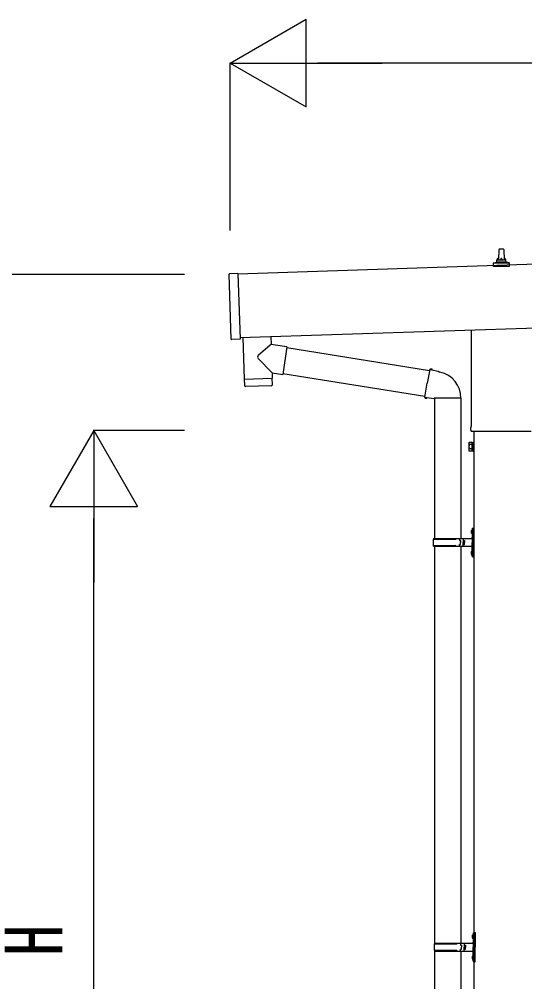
# Model space of a CAD drawing. Units: millimetres, scale not verified. Extents: x -16820 to 16820, y -11880 to 11880.
# Drawn here: x -5224 to -4071, y -1346 to 848 of the extents above; entities that cross this region are included whole.
import ezdxf
from ezdxf.enums import TextEntityAlignment as Align

# ---------------------------------------------------------------- set-up
doc = ezdxf.new("R2010")
doc.units = ezdxf.units.MM
doc.header["$LTSCALE"] = 50
for name, color, linetype in [('0-5_YKK_13', 4, 'Continuous'), ('0-6_YKK_A1', 4, 'Continuous'), ('0-7_YKK_D', 6, 'Continuous')]:
    doc.layers.add(name, color=color, linetype=linetype)
doc.styles.add('ＭＳ ゴシック', font='')
doc.styles.get('ＭＳ ゴシック').set_extended_font_data('MS Gothic')

msp = doc.modelspace()

# ---------------------------------------------------------------- linework, layer by layer
at = {"layer": '0-5_YKK_13'}
for p, q in [((-4130.42, 300.26), (-4129.69, 323.79)), ((-4128.69, 324.76), (-4120.15, 324.76)), ((-4119.15, 323.79), (-4118.42, 300.26)), ((-4142.67, 284.76), (-4142.67, 292.47)), ((-4142.29, 293.26), (-4106.55, 293.26)), ((-4141.91, 293.45), (-4135.19, 295.08)), ((-4134.8, 295.26), (-4114.04, 295.26)), ((-4134.42, 296.05), (-4134.42, 300.26)), ((-4133.42, 300.26), (-4115.42, 300.26)), ((-4114.42, 296.05), (-4114.42, 300.26)), ((-4106.94, 293.45), (-4113.66, 295.08)), ((-4106.17, 284.76), (-4106.17, 292.47)), ((-4740.72, 119.5), (-4745.65, 267.41)), ((-4725.7, 269.08), (-4744.68, 268.45)), ((-4106.17, 284.76), (-4142.67, 284.76)), ((-4192.72, -79.23), (-4192.72, 140.35)), ((-4650.23, 125.09), (-4649.62, 106.91)), ((-4614.02, 101.85), (-4622.99, 38.79)), ((-4614.28, 100.02), (-4288.29, 48.12)), ((-4647.47, 42.27), (-4678.96, 74.78)), ((-4287.97, 49.94), (-4293.5, 18.57)), ((-4287.97, 49.94), (-4286.83, 51.92)), ((-4286.83, 51.92), (-4283.26, 51.29)), ((-4283.26, 51.29), (-4282.85, 48.94)), ((-4268.33, 46.12), (-4266.65, 44.49)), ((-4266.65, 44.49), (-4264.53, 44.04)), ((-4711, 27.12), (-4710.34, 14.09)), ((-4706.53, 28.27), (-4706.48, 27.27)), ((-4651.57, 30.11), (-4651.55, 29.11)), ((-4647.47, 42.27), (-4622.99, 38.79)), ((-4647.47, 42.27), (-4647.07, 30.26)), ((-4622.73, 40.61), (-4298.71, -10.98)), ((-4649.73, 13.16), (-4707.24, 11.24)), ((-4299.03, -12.79), (-4293.5, 18.57)), ((-4299.03, -12.79), (-4298.63, -15.05)), ((-4299.03, -12.79), (-4293.88, -13.61)), ((-4298.63, -15.05), (-4295.07, -15.67)), ((-4295.07, -15.67), (-4293.88, -13.61)), ((-4293.88, -13.61), (-4279.27, -15.92)), ((-4279.27, -15.92), (-4277.07, -14.94)), ((-4216.77, -15.33), (-4277.96, -15.33)), ((-4276.92, -15.33), (-4276.92, -335)), ((-4216.92, -15.33), (-4216.92, -335)), ((-4194.42, -88), (-4194.42, -82.5)), ((-4056.48, -91.5), (-4192.36, -91.5)), ((-4198.42, -117.5), (-4197.66, -116.19)), ((-4198.42, -117.5), (-4198.42, -134.5)), ((-4191.42, -121.09), (-4197.66, -121.09)), ((-4191.42, -130.91), (-4197.66, -130.91)), ((-4198.42, -134.5), (-4197.66, -135.81)), ((-4191.42, -135.81), (-4197.66, -135.81)), ((-4188.92, -135.2), (-4191.42, -135.2)), ((-4193.22, -317.85), (-4191.18, -318.85)), ((-4191.95, -315.85), (-4191.32, -315.85)), ((-4191.95, -315.85), (-4191.95, -324.15)), ((-4191.95, -324.15), (-4191.32, -324.15)), ((-4191.32, -315.85), (-4191.32, -324.15)), ((-4191.32, -315.85), (-4190.92, -316.25)), ((-4191.32, -324.15), (-4190.92, -323.75)), ((-4191.18, -318.85), (-4190.57, -320)), ((-4190.92, -312), (-4187.92, -310.5)), ((-4190.92, -312), (-4190.92, -344)), ((-4190.92, -316.25), (-4190.92, -323.75)), ((-4187.92, -310.5), (-4187.92, -344)), ((-4187.92, -310.5), (-4186.92, -310.5)), ((-4186.92, -310.5), (-4186.92, -344)), ((-4279.92, -337), (-4229.59, -337)), ((-4279.92, -351), (-4229.59, -351)), ((-4278.92, -335), (-4192.92, -335)), ((-4278.92, -335), (-4278.92, -337)), ((-4278.92, -353), (-4278.92, -351)), ((-4219.92, -335), (-4219.92, -339.5)), ((-4219.92, -339.5), (-4217.92, -339.5)), ((-4219.92, -353), (-4219.92, -348.5)), ((-4219.92, -348.5), (-4217.92, -348.5)), ((-4217.92, -339.5), (-4217.92, -344)), ((-4217.92, -348.5), (-4217.92, -344)), ((-4211.92, -335), (-4211.92, -344)), ((-4211.92, -339.5), (-4208.92, -339.5)), ((-4211.92, -353), (-4211.92, -344)), ((-4211.92, -348.5), (-4208.92, -348.5)), ((-4208.92, -339.5), (-4208.92, -344)), ((-4208.92, -348.5), (-4208.92, -344)), ((-4190.92, -376), (-4190.92, -344)), ((-4187.92, -377.5), (-4187.92, -344)), ((-4186.92, -377.5), (-4186.92, -344)), ((-4278.92, -353), (-4192.92, -353)), ((-4276.92, -353), (-4276.92, -1257.5)), ((-4216.92, -353), (-4216.92, -1257.5)), ((-4193.22, -365.85), (-4191.18, -366.85)), ((-4191.95, -363.85), (-4191.32, -363.85)), ((-4191.95, -363.85), (-4191.95, -372.15)), ((-4191.95, -372.15), (-4191.32, -372.15)), ((-4191.32, -363.85), (-4191.32, -372.15)), ((-4191.32, -363.85), (-4190.92, -364.25)), ((-4191.32, -372.15), (-4190.92, -371.75)), ((-4191.18, -366.85), (-4190.57, -368)), ((-4190.92, -364.25), (-4190.92, -371.75)), ((-4190.92, -376), (-4187.92, -377.5)), ((-4187.92, -377.5), (-4186.92, -377.5)), ((-4190.72, -1240.35), (-4188.68, -1241.35)), ((-4189.45, -1238.35), (-4188.82, -1238.35)), ((-4189.45, -1238.35), (-4189.45, -1246.65)), ((-4189.45, -1246.65), (-4188.82, -1246.65)), ((-4188.82, -1238.35), (-4188.82, -1246.65)), ((-4188.82, -1238.35), (-4188.42, -1238.75)), ((-4188.82, -1246.65), (-4188.42, -1246.25)), ((-4188.68, -1241.35), (-4188.07, -1242.5)), ((-4188.42, -1234.5), (-4185.42, -1233)), ((-4188.42, -1234.5), (-4188.42, -1266.5)), ((-4188.42, -1238.75), (-4188.42, -1246.25)), ((-4185.42, -1233), (-4185.42, -1266.5)), ((-4185.42, -1233), (-4184.42, -1233)), ((-4184.42, -1233), (-4184.42, -1266.5)), ((-4277.42, -1259.5), (-4227.09, -1259.5)), ((-4276.42, -1257.5), (-4190.42, -1257.5)), ((-4276.42, -1257.5), (-4276.42, -1259.5)), ((-4217.42, -1257.5), (-4217.42, -1262)), ((-4217.42, -1262), (-4215.42, -1262)), ((-4217.42, -1275.5), (-4217.42, -1271)), ((-4217.42, -1271), (-4215.42, -1271)), ((-4215.42, -1262), (-4215.42, -1266.5)), ((-4215.42, -1271), (-4215.42, -1266.5)), ((-4209.42, -1257.5), (-4209.42, -1266.5)), ((-4209.42, -1262), (-4206.42, -1262)), ((-4209.42, -1275.5), (-4209.42, -1266.5)), ((-4209.42, -1271), (-4206.42, -1271)), ((-4206.42, -1262), (-4206.42, -1266.5)), ((-4206.42, -1271), (-4206.42, -1266.5)), ((-4188.42, -1298.5), (-4188.42, -1266.5)), ((-4185.42, -1300), (-4185.42, -1266.5)), ((-4184.42, -1300), (-4184.42, -1266.5)), ((-4277.42, -1273.5), (-4227.09, -1273.5)), ((-4276.92, -1275.49), (-4276.92, -2180)), ((-4276.42, -1275.5), (-4276.42, -1273.5)), ((-4276.42, -1275.5), (-4190.42, -1275.5)), ((-4216.92, -1275.49), (-4216.92, -2180)), ((-4190.72, -1288.35), (-4188.68, -1289.35)), ((-4189.45, -1286.35), (-4188.82, -1286.35)), ((-4189.45, -1286.35), (-4189.45, -1294.65)), ((-4188.82, -1286.35), (-4188.82, -1294.65)), ((-4188.82, -1286.35), (-4188.42, -1286.75)), ((-4188.82, -1294.65), (-4188.42, -1294.25)), ((-4188.68, -1289.35), (-4188.07, -1290.5)), ((-4188.42, -1286.75), (-4188.42, -1294.25)), ((-4189.45, -1294.65), (-4188.82, -1294.65)), ((-4188.42, -1298.5), (-4185.42, -1300)), ((-4185.42, -1300), (-4184.42, -1300))]:
    msp.add_line(p, q, dxfattribs=at)
for points in [[(-4725.7, 269.08), (-4720.7, 119.16), (-4739.68, 118.53)], [(-4714.19, 122.96), (-4711.03, 28.12), (-4647.07, 30.26)], [(-4649.62, 106.91), (-4651.71, 105.14), (-4678.93, 82.11)], [(-4614.02, 101.85), (-4639.94, 105.54), (-4649.62, 106.91)], [(-4287.97, 49.94), (-4282.85, 48.94), (-4268.33, 46.12)], [(-4646.83, 16.2), (-4647.03, 29.26), (-4711, 27.12)], [(-4191.42, -135.81), (-4191.42, -116.19), (-4197.66, -116.19)], [(-4191.42, -135.2), (-4191.42, -116.8), (-4188.92, -116.8)], [(-4193.22, -322.15), (-4191.18, -321.15), (-4190.57, -320)], [(-4193.22, -370.15), (-4191.18, -369.15), (-4190.57, -368)], [(-4190.72, -1244.65), (-4188.68, -1243.65), (-4188.07, -1242.5)], [(-4190.72, -1292.65), (-4188.68, -1291.65), (-4188.07, -1290.5)]]:
    msp.add_lwpolyline(points, dxfattribs=at)
msp.add_lwpolyline([(-4188.92, -136.5), (-4188.92, -115.5), (-4186.92, -115.5), (-4186.92, -136.5)], close=True, dxfattribs=at)
for centre, radius, start, end in [((-4128.69, 323.76), 1, 90, 178.60509), ((-4120.15, 323.76), 1, 1.39491, 90), ((-4141.67, 292.47), 1, 103.62699, 180), ((-4135.42, 296.05), 1, 283.62699, 0), ((-4130.34, 299.63), 4.13, 90, 171.17633), ((-4133.42, 299.26), 1, 90, 180), ((-4121.09, 300.26), 4.83, 133.60282, 180), ((-4127.75, 300.26), 4.83, 0, 46.39718), ((-4118.51, 299.63), 4.13, 8.82367, 90), ((-4115.42, 299.26), 1, 0, 90), ((-4113.42, 296.05), 1, 180, 256.37301), ((-4107.17, 292.47), 1, 0, 76.37301), ((-4744.65, 267.45), 1, 91.90915, 181.90915), ((-4739.72, 119.53), 1, 181.90915, 271.90915), ((-4675.55, 78.43), 5, 132.56466, 226.88314), ((-4277.07, -14.94), 60.3, 359.62495, 78), ((-4707.34, 14.24), 3, 182.90915, 271.95747), ((-4649.83, 16.16), 3, 271.90915, 0.90915), ((-4190.42, -82.5), 4, 125.09963, 180), ((-4190.42, -88), 4, 180, 194.47751), ((-4190.42, -88), 4, 194.47751, 241.04498), ((-4194.08, -118.64), 4.34, 145.61575, 214.38425), ((-4194.08, -133.36), 4.34, 145.61575, 214.38425), ((-4182.18, -126), 16.24, 162.41205, 197.58795), ((-4187.62, -320), 6, 136.21765, 223.78235), ((-4231.17, -344), 49.25, 171.82876, 180.00002), ((-4231.17, -344), 49.25, 180.00002, 188.17127), ((-4229.59, -335), 2, 270, 359.99998), ((-4229.59, -353), 2, 0.00005, 90.00004), ((-4192.92, -333), 2, 270, 359.99998), ((-4187.62, -368), 6, 136.21765, 223.78235), ((-4192.92, -355), 2, 0.00005, 90.00004), ((-4185.12, -1242.5), 6, 136.21765, 223.78235), ((-4228.67, -1266.5), 49.25, 171.82876, 180.00002), ((-4228.67, -1266.5), 49.25, 180.00002, 188.17127), ((-4227.09, -1257.5), 2, 270, 359.99998), ((-4190.42, -1255.5), 2, 270, 359.99998), ((-4227.09, -1275.5), 2, 0.00005, 90.00004), ((-4185.12, -1290.5), 6, 136.21765, 223.78235), ((-4190.42, -1277.5), 2, 0.00005, 90.00004)]:
    msp.add_arc(centre, radius, start, end, dxfattribs=at)
at = {"layer": '0-6_YKK_A1'}
for p, q in [((666.42, 447.37), (-4725.65, 267.66)), ((-4720.82, 122.74), (671.25, 302.48)), ((-4186.92, -91.5), (-4186.92, -2889))]:
    msp.add_line(p, q, dxfattribs=at)
at = {"layer": '0-7_YKK_D'}
for p, q in [((-4743.12, 748.45), (-4569.91, 848.45)), ((-4569.91, 648.45), (-4569.91, 848.45)), ((-4743.12, 367.13), (-4743.12, 749.45)), ((-4743.12, 748.45), (-4569.91, 648.45)), ((-4743.12, 748.45), (-4396.71, 748.45)), ((488.73, 748.45), (-4543.12, 748.45)), ((-4847.06, 266.95), (-5345.42, 266.95)), ((-5054.42, -89), (-5154.42, -262.21)), ((-4847.06, -89), (-5055.42, -89)), ((-5054.42, -89), (-4954.42, -262.21)), ((-5054.42, -89), (-5054.42, -435.41)), ((-5154.42, -262.21), (-4954.42, -262.21)), ((-5054.42, -2189), (-5054.42, -289))]:
    msp.add_line(p, q, dxfattribs=at)

# ---------------------------------------------------------------- texts
at = {"layer": '0-7_YKK_D', "style": 'ＭＳ ゴシック', "width": 0.8}
msp.add_text('H', height=132, rotation=90, dxfattribs=at).set_placement((-5086.42, -1287), align=Align.BOTTOM_LEFT)

doc.saveas('drawing.dxf')
